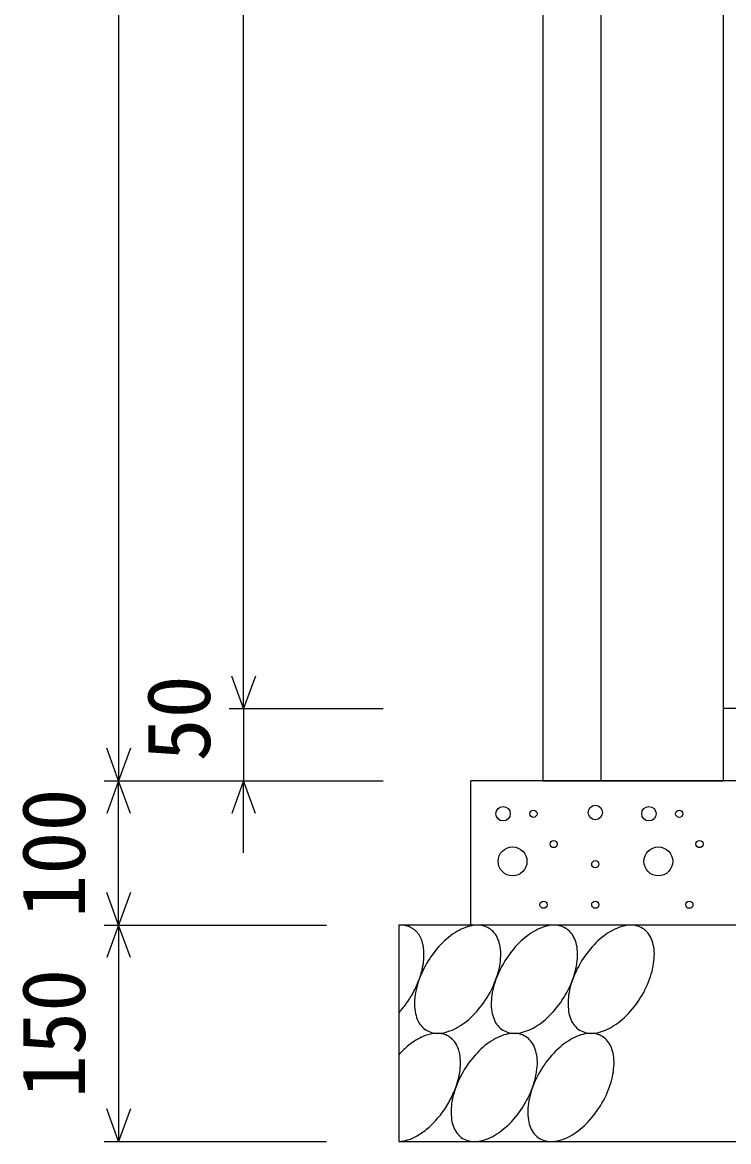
# Model space of a CAD drawing. Units: millimetres, scale not verified. Extents: x -16800 to 16800, y -5940 to 5940.
# Drawn here: x 3164 to 3654, y -1464 to -689 of the extents above; entities that cross this region are included whole.
import ezdxf
from ezdxf.enums import TextEntityAlignment as Align

# ---------------------------------------------------------------- set-up
doc = ezdxf.new("R2010")
doc.units = ezdxf.units.MM
doc.header["$LTSCALE"] = 20
for name, color, linetype, lineweight in [('0-0_DIM', 7, 'Continuous', 25), ('0-2_HATCH', 6, 'Continuous', 25), ('0-5_OUTLINE', 3, 'Continuous', 25)]:
    doc.layers.add(name, color=color, linetype=linetype, lineweight=lineweight)
doc.styles.add('ＭＳ ゴシック', font='')
doc.styles.get('ＭＳ ゴシック').set_extended_font_data('MS Gothic')

msp = doc.modelspace()

# ---------------------------------------------------------------- linework, layer by layer
at = {"layer": '0-0_DIM'}
for p, q in [((3230.8, 60.65), (3230.8, -1214.35)), ((3317.46, -1164.35), (3317.46, -64.35)), ((3307.46, -1164.35), (3414.13, -1164.35)), ((3317.46, -1164.35), (3317.46, -1214.35)), ((3220.8, -1214.35), (3414.13, -1214.35)), ((3230.8, -1314.35), (3230.8, -1214.35)), ((3317.46, -1264.35), (3317.46, -1214.35)), ((3220.8, -1314.35), (3375, -1314.35)), ((3230.8, -1314.35), (3230.8, -1464.35)), ((3220.8, -1464.35), (3375, -1464.35))]:
    msp.add_line(p, q, dxfattribs=at)
for points in [[(3325.67, -1141.8), (3317.46, -1164.35), (3309.26, -1141.8)], [(3239.01, -1191.8), (3230.8, -1214.35), (3222.59, -1191.8)], [(3239.01, -1236.9), (3230.8, -1214.35), (3222.59, -1236.9)], [(3325.67, -1236.9), (3317.46, -1214.35), (3309.26, -1236.9)], [(3239.01, -1291.8), (3230.8, -1314.35), (3222.59, -1291.8)], [(3239.01, -1336.9), (3230.8, -1314.35), (3222.59, -1336.9)], [(3239.01, -1441.8), (3230.8, -1464.35), (3222.59, -1441.8)]]:
    msp.add_lwpolyline(points, dxfattribs=at)
at = {"layer": '0-2_HATCH'}
for points in [[(3430.1, -1314.81), (3429.6, -1314.71), (3429.2, -1314.61), (3428.8, -1314.51), (3428.3, -1314.51), (3427.8, -1314.41), (3427.4, -1314.41), (3426.9, -1314.41), (3426.4, -1314.41), (3426, -1314.41), (3425.5, -1314.41), (3425, -1314.41)], [(3441.6, -1327.01), (3441.5, -1326.51), (3441.3, -1326.01), (3441.2, -1325.51), (3441, -1325.11), (3440.8, -1324.61), (3440.6, -1324.11), (3440.5, -1323.71), (3440.3, -1323.31), (3440, -1322.81), (3439.8, -1322.41), (3439.6, -1322.01), (3439.4, -1321.61), (3439.1, -1321.21), (3438.9, -1320.81), (3438.6, -1320.51), (3438.3, -1320.11), (3438.1, -1319.71), (3437.8, -1319.41), (3437.5, -1319.11), (3437.2, -1318.81), (3436.9, -1318.41), (3436.6, -1318.11), (3436.2, -1317.91), (3435.9, -1317.61), (3435.6, -1317.31), (3435.2, -1317.11), (3434.9, -1316.81), (3434.5, -1316.61), (3434.1, -1316.41), (3433.7, -1316.21), (3433.4, -1316.01), (3433, -1315.81), (3432.6, -1315.61), (3432.2, -1315.41), (3431.8, -1315.31), (3431.4, -1315.11), (3430.9, -1315.01), (3430.5, -1314.91), (3430.1, -1314.81)], [(3487.7, -1316.61), (3486.6, -1316.01), (3485.5, -1315.51), (3484.4, -1315.11), (3483.3, -1314.81), (3482, -1314.51), (3480.8, -1314.41), (3479.5, -1314.41), (3478.2, -1314.41), (3476.8, -1314.51), (3475.4, -1314.81), (3474, -1315.11), (3472.6, -1315.51), (3471.2, -1316.01), (3469.7, -1316.61), (3468.3, -1317.21), (3466.8, -1318.01), (3465.3, -1318.81), (3463.9, -1319.71), (3462.4, -1320.71), (3461, -1321.71), (3459.5, -1322.91), (3458.1, -1324.11), (3456.7, -1325.31), (3455.3, -1326.71), (3453.9, -1328.11), (3452.6, -1329.51), (3451.3, -1331.01), (3450, -1332.61), (3448.8, -1334.21), (3447.6, -1335.81), (3446.5, -1337.51), (3445.4, -1339.21), (3444.3, -1341.01), (3443.4, -1342.81), (3442.4, -1344.51), (3441.5, -1346.41), (3440.7, -1348.21), (3439.9, -1350.01), (3439.2, -1351.91)], [(3495.1, -1328.11), (3494.7, -1326.71), (3494.3, -1325.31), (3493.8, -1324.11), (3493.3, -1322.91), (3492.7, -1321.71), (3492, -1320.71), (3491.2, -1319.71), (3490.4, -1318.81), (3489.6, -1318.01), (3488.6, -1317.21), (3487.7, -1316.61)], [(3540.9, -1316.61), (3539.8, -1316.01), (3538.8, -1315.51), (3537.6, -1315.11), (3536.5, -1314.81), (3535.2, -1314.51), (3534, -1314.41), (3532.7, -1314.41), (3531.4, -1314.41), (3530, -1314.51), (3528.7, -1314.81), (3527.3, -1315.11), (3525.8, -1315.51), (3524.4, -1316.01), (3522.9, -1316.61), (3521.5, -1317.21), (3520, -1318.01), (3518.6, -1318.81), (3517.1, -1319.71), (3515.6, -1320.71), (3514.2, -1321.71), (3512.7, -1322.91), (3511.3, -1324.11), (3509.9, -1325.31), (3508.5, -1326.71), (3507.1, -1328.11), (3505.8, -1329.51), (3504.5, -1331.01), (3503.3, -1332.61), (3502, -1334.21), (3500.8, -1335.81), (3499.7, -1337.51), (3498.6, -1339.21), (3497.6, -1341.01), (3496.6, -1342.81), (3495.6, -1344.51), (3494.7, -1346.41), (3493.9, -1348.21), (3493.2, -1350.01), (3492.4, -1351.91)], [(3548.3, -1328.11), (3547.9, -1326.71), (3547.5, -1325.31), (3547, -1324.11), (3546.5, -1322.91), (3545.9, -1321.71), (3545.2, -1320.71), (3544.4, -1319.71), (3543.6, -1318.81), (3542.8, -1318.01), (3541.8, -1317.21), (3540.9, -1316.61)], [(3594.1, -1316.61), (3593, -1316.01), (3592, -1315.51), (3590.8, -1315.11), (3589.7, -1314.81), (3588.5, -1314.51), (3587.2, -1314.41), (3585.9, -1314.41), (3584.6, -1314.41), (3583.2, -1314.51), (3581.9, -1314.81), (3580.5, -1315.11), (3579, -1315.51), (3577.6, -1316.01), (3576.2, -1316.61), (3574.7, -1317.21), (3573.2, -1318.01), (3571.8, -1318.81), (3570.3, -1319.71), (3568.8, -1320.71), (3567.4, -1321.71), (3565.9, -1322.91), (3564.5, -1324.11), (3563.1, -1325.31), (3561.7, -1326.71), (3560.4, -1328.11), (3559, -1329.51), (3557.7, -1331.01), (3556.5, -1332.61), (3555.2, -1334.21), (3554, -1335.81), (3552.9, -1337.51), (3551.8, -1339.21), (3550.8, -1341.01), (3549.8, -1342.81), (3548.8, -1344.51), (3547.9, -1346.41), (3547.1, -1348.21), (3546.4, -1350.01), (3545.7, -1351.91)], [(3601.5, -1328.11), (3601.1, -1326.71), (3600.7, -1325.31), (3600.2, -1324.11), (3599.7, -1322.91), (3599.1, -1321.71), (3598.4, -1320.71), (3597.6, -1319.71), (3596.8, -1318.81), (3596, -1318.01), (3595.1, -1317.21), (3594.1, -1316.61)], [(3439.6, -1350.91), (3439.8, -1350.21), (3440, -1349.51), (3440.3, -1348.81), (3440.5, -1348.21), (3440.6, -1347.51), (3440.8, -1346.81), (3441, -1346.21), (3441.2, -1345.51), (3441.3, -1344.91), (3441.5, -1344.21), (3441.6, -1343.51), (3441.7, -1342.91), (3441.9, -1342.21), (3442, -1341.61), (3442.1, -1341.01), (3442.1, -1340.31), (3442.2, -1339.71), (3442.3, -1339.01), (3442.4, -1338.41), (3442.4, -1337.81), (3442.5, -1337.21), (3442.5, -1336.61), (3442.5, -1336.01), (3442.5, -1335.31), (3442.5, -1334.71), (3442.5, -1334.21), (3442.5, -1333.61), (3442.5, -1333.01), (3442.5, -1332.41), (3442.4, -1331.81), (3442.4, -1331.31), (3442.3, -1330.71), (3442.2, -1330.21), (3442.1, -1329.61), (3442.1, -1329.11), (3442, -1328.61), (3441.9, -1328.01), (3441.7, -1327.51), (3441.6, -1327.01)], [(3462, -1387.21), (3463.4, -1386.51), (3464.9, -1385.81), (3466.3, -1384.91), (3467.8, -1384.01), (3469.3, -1383.01), (3470.7, -1382.01), (3472.2, -1380.91), (3473.6, -1379.71), (3475, -1378.41), (3476.4, -1377.01), (3477.7, -1375.71), (3479.1, -1374.21), (3480.4, -1372.71), (3481.6, -1371.11), (3482.9, -1369.51), (3484.1, -1367.91), (3485.2, -1366.21), (3486.3, -1364.51), (3487.3, -1362.81), (3488.3, -1361.01), (3489.3, -1359.21), (3490.2, -1357.41), (3491, -1355.51), (3491.7, -1353.71), (3492.4, -1351.91), (3493.1, -1350.01), (3493.7, -1348.21), (3494.2, -1346.41), (3494.6, -1344.61), (3495, -1342.81), (3495.3, -1341.01), (3495.5, -1339.21), (3495.6, -1337.51), (3495.7, -1335.81), (3495.7, -1334.21), (3495.7, -1332.61), (3495.5, -1331.01), (3495.3, -1329.51), (3495.1, -1328.11)], [(3515.2, -1387.21), (3516.6, -1386.51), (3518.1, -1385.81), (3519.6, -1384.91), (3521, -1384.01), (3522.5, -1383.01), (3523.9, -1382.01), (3525.4, -1380.91), (3526.8, -1379.71), (3528.2, -1378.41), (3529.6, -1377.01), (3531, -1375.71), (3532.3, -1374.21), (3533.6, -1372.71), (3534.9, -1371.11), (3536.1, -1369.51), (3537.3, -1367.91), (3538.4, -1366.21), (3539.5, -1364.51), (3540.5, -1362.81), (3541.5, -1361.01), (3542.5, -1359.21), (3543.4, -1357.41), (3544.2, -1355.51), (3545, -1353.71), (3545.7, -1351.91), (3546.3, -1350.01), (3546.9, -1348.21), (3547.4, -1346.41), (3547.8, -1344.61), (3548.2, -1342.81), (3548.5, -1341.01), (3548.7, -1339.21), (3548.9, -1337.51), (3548.9, -1335.81), (3548.9, -1334.21), (3548.9, -1332.61), (3548.8, -1331.01), (3548.6, -1329.51), (3548.3, -1328.11)], [(3568.4, -1387.21), (3569.8, -1386.51), (3571.3, -1385.81), (3572.8, -1384.91), (3574.2, -1384.01), (3575.7, -1383.01), (3577.1, -1382.01), (3578.6, -1380.91), (3580, -1379.71), (3581.4, -1378.41), (3582.8, -1377.01), (3584.2, -1375.71), (3585.5, -1374.21), (3586.8, -1372.71), (3588.1, -1371.11), (3589.3, -1369.51), (3590.5, -1367.91), (3591.6, -1366.21), (3592.7, -1364.51), (3593.8, -1362.81), (3594.8, -1361.01), (3595.7, -1359.21), (3596.6, -1357.41), (3597.4, -1355.51), (3598.2, -1353.71), (3598.9, -1351.91), (3599.5, -1350.01), (3600.1, -1348.21), (3600.6, -1346.41), (3601, -1344.61), (3601.4, -1342.81), (3601.7, -1341.01), (3601.9, -1339.21), (3602.1, -1337.51), (3602.1, -1335.81), (3602.2, -1334.21), (3602.1, -1332.61), (3602, -1331.01), (3601.8, -1329.51), (3601.5, -1328.11)], [(3425, -1375.21), (3425.5, -1374.61), (3426, -1374.11), (3426.4, -1373.61), (3426.9, -1373.01), (3427.4, -1372.41), (3427.8, -1371.91), (3428.3, -1371.31), (3428.8, -1370.71), (3429.2, -1370.21), (3429.6, -1369.61), (3430.1, -1369.01), (3430.5, -1368.41), (3430.9, -1367.81), (3431.4, -1367.21), (3431.8, -1366.51), (3432.2, -1365.91), (3432.6, -1365.31), (3433, -1364.71), (3433.4, -1364.01), (3433.7, -1363.41), (3434.1, -1362.81), (3434.5, -1362.11), (3434.9, -1361.51), (3435.2, -1360.81), (3435.6, -1360.21), (3435.9, -1359.51), (3436.2, -1358.91), (3436.6, -1358.21), (3436.9, -1357.51), (3437.2, -1356.91), (3437.5, -1356.21), (3437.8, -1355.51), (3438.1, -1354.91), (3438.3, -1354.21), (3438.6, -1353.51), (3438.9, -1352.91), (3439.1, -1352.21), (3439.4, -1351.51), (3439.6, -1350.91)], [(3439.2, -1351.91), (3438.6, -1353.71), (3438, -1355.51), (3437.5, -1357.41), (3437.1, -1359.21), (3436.7, -1361.01), (3436.4, -1362.71), (3436.2, -1364.51), (3436, -1366.21), (3436, -1367.91), (3435.9, -1369.51), (3436, -1371.11), (3436.1, -1372.71), (3436.3, -1374.21), (3436.6, -1375.71), (3437, -1377.01), (3437.4, -1378.41), (3437.9, -1379.61), (3438.4, -1380.91), (3439, -1382.01), (3439.7, -1383.01), (3440.5, -1384.01), (3441.3, -1384.91), (3442.1, -1385.81), (3443.1, -1386.51), (3444, -1387.21), (3445.1, -1387.71), (3446.1, -1388.21), (3447.3, -1388.61), (3448.4, -1389.01), (3449.7, -1389.21), (3450.9, -1389.31), (3452.2, -1389.41), (3453.5, -1389.31), (3454.9, -1389.21), (3456.2, -1389.01), (3457.6, -1388.61), (3459.1, -1388.21), (3460.5, -1387.71), (3462, -1387.21)], [(3492.4, -1351.91), (3491.8, -1353.71), (3491.2, -1355.51), (3490.7, -1357.41), (3490.3, -1359.21), (3489.9, -1361.01), (3489.6, -1362.71), (3489.4, -1364.51), (3489.3, -1366.21), (3489.2, -1367.91), (3489.2, -1369.51), (3489.2, -1371.11), (3489.3, -1372.71), (3489.6, -1374.21), (3489.8, -1375.71), (3490.2, -1377.01), (3490.6, -1378.41), (3491.1, -1379.61), (3491.6, -1380.91), (3492.2, -1382.01), (3492.9, -1383.01), (3493.7, -1384.01), (3494.5, -1384.91), (3495.3, -1385.81), (3496.3, -1386.51), (3497.2, -1387.21), (3498.3, -1387.71), (3499.3, -1388.21), (3500.5, -1388.61), (3501.6, -1389.01), (3502.9, -1389.21), (3504.1, -1389.31), (3505.4, -1389.41), (3506.7, -1389.31), (3508.1, -1389.21), (3509.5, -1389.01), (3510.9, -1388.61), (3512.3, -1388.21), (3513.7, -1387.71), (3515.2, -1387.21)], [(3545.7, -1351.91), (3545, -1353.71), (3544.4, -1355.51), (3543.9, -1357.41), (3543.5, -1359.21), (3543.1, -1361.01), (3542.8, -1362.71), (3542.6, -1364.51), (3542.5, -1366.21), (3542.4, -1367.91), (3542.4, -1369.51), (3542.4, -1371.11), (3542.6, -1372.71), (3542.8, -1374.21), (3543, -1375.71), (3543.4, -1377.01), (3543.8, -1378.41), (3544.3, -1379.61), (3544.8, -1380.91), (3545.4, -1382.01), (3546.1, -1383.01), (3546.9, -1384.01), (3547.7, -1384.91), (3548.5, -1385.81), (3549.5, -1386.51), (3550.4, -1387.21), (3551.5, -1387.71), (3552.6, -1388.21), (3553.7, -1388.61), (3554.9, -1389.01), (3556.1, -1389.21), (3557.3, -1389.31), (3558.6, -1389.41), (3559.9, -1389.31), (3561.3, -1389.21), (3562.7, -1389.01), (3564.1, -1388.61), (3565.5, -1388.21), (3566.9, -1387.71), (3568.4, -1387.21)], [(3434.9, -1395.41), (3434, -1396.01), (3433.1, -1396.71), (3432.1, -1397.51), (3431.2, -1398.21), (3430.3, -1399.01), (3429.4, -1399.81), (3428.5, -1400.61), (3427.6, -1401.51), (3426.7, -1402.41), (3425.9, -1403.31), (3425, -1404.21)], [(3465, -1397.11), (3464.6, -1396.41), (3464.1, -1395.71), (3463.7, -1395.11), (3463.2, -1394.51), (3462.6, -1393.91), (3462.1, -1393.41), (3461.5, -1392.81), (3460.9, -1392.41), (3460.3, -1391.91), (3459.7, -1391.51), (3459, -1391.11), (3458.4, -1390.81), (3457.7, -1390.51), (3456.9, -1390.21), (3456.2, -1390.01), (3455.4, -1389.81), (3454.7, -1389.61), (3453.9, -1389.51), (3453.1, -1389.41), (3452.2, -1389.41), (3451.4, -1389.41), (3450.6, -1389.41), (3449.7, -1389.41), (3448.8, -1389.51), (3447.9, -1389.71), (3447, -1389.91), (3446.1, -1390.11), (3445.2, -1390.31), (3444.3, -1390.61), (3443.4, -1390.91), (3442.5, -1391.31), (3441.5, -1391.71), (3440.6, -1392.11), (3439.6, -1392.61), (3438.7, -1393.11), (3437.8, -1393.61), (3436.8, -1394.21), (3435.9, -1394.81), (3434.9, -1395.41)], [(3513, -1391.51), (3511.9, -1391.01), (3510.9, -1390.51), (3509.7, -1390.11), (3508.6, -1389.81), (3507.4, -1389.51), (3506.1, -1389.41), (3504.8, -1389.41), (3503.5, -1389.41), (3502.1, -1389.51), (3500.8, -1389.81), (3499.4, -1390.11), (3497.9, -1390.51), (3496.5, -1391.01), (3495.1, -1391.51), (3493.6, -1392.21), (3492.1, -1393.01), (3490.7, -1393.81), (3489.2, -1394.71), (3487.7, -1395.71), (3486.3, -1396.71), (3484.8, -1397.91), (3483.4, -1399.11), (3482, -1400.31), (3480.6, -1401.71), (3479.3, -1403.11), (3477.9, -1404.51), (3476.6, -1406.01), (3475.4, -1407.61), (3474.1, -1409.21), (3473, -1410.81), (3471.8, -1412.51), (3470.7, -1414.21), (3469.7, -1416.01), (3468.7, -1417.71), (3467.7, -1419.51), (3466.9, -1421.41), (3466, -1423.21), (3465.3, -1425.01), (3464.6, -1426.91)], [(3520.4, -1403.11), (3520, -1401.71), (3519.6, -1400.31), (3519.1, -1399.11), (3518.6, -1397.91), (3518, -1396.71), (3517.3, -1395.71), (3516.5, -1394.71), (3515.7, -1393.81), (3514.9, -1393.01), (3514, -1392.21), (3513, -1391.51)], [(3566.2, -1391.51), (3565.2, -1391.01), (3564.1, -1390.51), (3563, -1390.11), (3561.8, -1389.81), (3560.6, -1389.51), (3559.3, -1389.41), (3558, -1389.41), (3556.7, -1389.41), (3555.4, -1389.51), (3554, -1389.81), (3552.6, -1390.11), (3551.2, -1390.51), (3549.7, -1391.01), (3548.3, -1391.51), (3546.8, -1392.21), (3545.3, -1393.01), (3543.9, -1393.81), (3542.4, -1394.71), (3540.9, -1395.71), (3539.5, -1396.71), (3538, -1397.91), (3536.6, -1399.11), (3535.2, -1400.31), (3533.8, -1401.71), (3532.5, -1403.11), (3531.1, -1404.51), (3529.8, -1406.01), (3528.6, -1407.61), (3527.3, -1409.21), (3526.2, -1410.81), (3525, -1412.51), (3523.9, -1414.21), (3522.9, -1416.01), (3521.9, -1417.71), (3520.9, -1419.51), (3520.1, -1421.41), (3519.2, -1423.21), (3518.5, -1425.01), (3517.8, -1426.91)], [(3573.6, -1403.11), (3573.3, -1401.71), (3572.8, -1400.31), (3572.4, -1399.11), (3571.8, -1397.91), (3571.2, -1396.71), (3570.5, -1395.71), (3569.8, -1394.71), (3569, -1393.81), (3568.1, -1393.01), (3567.2, -1392.21), (3566.2, -1391.51)], [(3459, -1438.51), (3459.7, -1437.31), (3460.3, -1436.21), (3460.9, -1435.01), (3461.5, -1433.91), (3462.1, -1432.71), (3462.6, -1431.51), (3463.2, -1430.41), (3463.7, -1429.21), (3464.1, -1428.01), (3464.6, -1426.81), (3465, -1425.61), (3465.4, -1424.51), (3465.7, -1423.31), (3466.1, -1422.11), (3466.4, -1420.91), (3466.7, -1419.81), (3466.9, -1418.61), (3467.1, -1417.51), (3467.3, -1416.31), (3467.5, -1415.21), (3467.6, -1414.11), (3467.7, -1413.01), (3467.8, -1411.91), (3467.8, -1410.81), (3467.9, -1409.71), (3467.8, -1408.71), (3467.8, -1407.71), (3467.7, -1406.71), (3467.6, -1405.71), (3467.5, -1404.71), (3467.3, -1403.81), (3467.1, -1402.81), (3466.9, -1401.91), (3466.7, -1401.11), (3466.4, -1400.21), (3466.1, -1399.41), (3465.7, -1398.61), (3465.4, -1397.91), (3465, -1397.11)], [(3487.3, -1462.21), (3488.7, -1461.51), (3490.2, -1460.81), (3491.7, -1459.91), (3493.1, -1459.01), (3494.6, -1458.01), (3496, -1457.01), (3497.5, -1455.81), (3498.9, -1454.61), (3500.3, -1453.41), (3501.7, -1452.01), (3503.1, -1450.61), (3504.4, -1449.21), (3505.7, -1447.71), (3507, -1446.11), (3508.2, -1444.51), (3509.4, -1442.91), (3510.5, -1441.21), (3511.6, -1439.51), (3512.7, -1437.71), (3513.7, -1436.01), (3514.6, -1434.21), (3515.5, -1432.41), (3516.3, -1430.51), (3517.1, -1428.71), (3517.8, -1426.91), (3518.4, -1425.01), (3519, -1423.21), (3519.5, -1421.41), (3519.9, -1419.51), (3520.3, -1417.71), (3520.6, -1416.01), (3520.8, -1414.21), (3521, -1412.51), (3521.1, -1410.81), (3521.1, -1409.21), (3521, -1407.61), (3520.9, -1406.01), (3520.7, -1404.51), (3520.4, -1403.11)], [(3540.5, -1462.21), (3541.9, -1461.51), (3543.4, -1460.81), (3544.9, -1459.91), (3546.3, -1459.01), (3547.8, -1458.01), (3549.3, -1457.01), (3550.7, -1455.81), (3552.1, -1454.61), (3553.5, -1453.41), (3554.9, -1452.01), (3556.3, -1450.61), (3557.6, -1449.21), (3558.9, -1447.71), (3560.2, -1446.11), (3561.4, -1444.51), (3562.6, -1442.91), (3563.7, -1441.21), (3564.8, -1439.51), (3565.9, -1437.71), (3566.9, -1436.01), (3567.8, -1434.21), (3568.7, -1432.41), (3569.5, -1430.51), (3570.3, -1428.71), (3571, -1426.91), (3571.6, -1425.01), (3572.2, -1423.21), (3572.7, -1421.41), (3573.1, -1419.51), (3573.5, -1417.71), (3573.8, -1416.01), (3574, -1414.21), (3574.2, -1412.51), (3574.3, -1410.81), (3574.3, -1409.21), (3574.2, -1407.61), (3574.1, -1406.01), (3573.9, -1404.51), (3573.6, -1403.11)], [(3464.6, -1426.91), (3463.9, -1428.71), (3463.4, -1430.51), (3462.8, -1432.41), (3462.4, -1434.21), (3462, -1436.01), (3461.7, -1437.71), (3461.5, -1439.51), (3461.4, -1441.21), (3461.3, -1442.91), (3461.3, -1444.51), (3461.3, -1446.11), (3461.5, -1447.71), (3461.7, -1449.21), (3461.9, -1450.61), (3462.3, -1452.01), (3462.7, -1453.41), (3463.2, -1454.61), (3463.7, -1455.81), (3464.4, -1457.01), (3465, -1458.01), (3465.8, -1459.01), (3466.6, -1459.91), (3467.5, -1460.81), (3468.4, -1461.51), (3469.3, -1462.21), (3470.4, -1462.71), (3471.5, -1463.21), (3472.6, -1463.61), (3473.8, -1463.91), (3475, -1464.21), (3476.2, -1464.31), (3477.5, -1464.41), (3478.8, -1464.31), (3480.2, -1464.21), (3481.6, -1463.91), (3483, -1463.61), (3484.4, -1463.21), (3485.8, -1462.71), (3487.3, -1462.21)], [(3517.8, -1426.91), (3517.1, -1428.71), (3516.6, -1430.51), (3516.1, -1432.41), (3515.6, -1434.21), (3515.3, -1436.01), (3515, -1437.71), (3514.7, -1439.51), (3514.6, -1441.21), (3514.5, -1442.91), (3514.5, -1444.51), (3514.5, -1446.11), (3514.7, -1447.71), (3514.9, -1449.21), (3515.1, -1450.61), (3515.5, -1452.01), (3515.9, -1453.41), (3516.4, -1454.61), (3516.9, -1455.81), (3517.6, -1457.01), (3518.2, -1458.01), (3519, -1459.01), (3519.8, -1459.91), (3520.7, -1460.81), (3521.6, -1461.51), (3522.6, -1462.21), (3523.6, -1462.71), (3524.7, -1463.21), (3525.8, -1463.61), (3527, -1463.91), (3528.2, -1464.21), (3529.4, -1464.31), (3530.7, -1464.41), (3532, -1464.31), (3533.4, -1464.21), (3534.8, -1463.91), (3536.2, -1463.61), (3537.6, -1463.21), (3539, -1462.71), (3540.5, -1462.21)], [(3425, -1464.31), (3425.9, -1464.31), (3426.7, -1464.21), (3427.6, -1464.11), (3428.5, -1463.91), (3429.4, -1463.71), (3430.3, -1463.51), (3431.2, -1463.21), (3432.1, -1462.91), (3433.1, -1462.61), (3434, -1462.21), (3434.9, -1461.81), (3435.9, -1461.31), (3436.8, -1460.81), (3437.8, -1460.31), (3438.7, -1459.81), (3439.6, -1459.21), (3440.6, -1458.61), (3441.5, -1457.91), (3442.5, -1457.31), (3443.4, -1456.61), (3444.3, -1455.81), (3445.2, -1455.01), (3446.1, -1454.31), (3447, -1453.41), (3447.9, -1452.61), (3448.8, -1451.71), (3449.7, -1450.81), (3450.6, -1449.91), (3451.4, -1448.91), (3452.2, -1448.01), (3453.1, -1447.01), (3453.9, -1446.01), (3454.7, -1445.01), (3455.4, -1443.91), (3456.2, -1442.91), (3456.9, -1441.81), (3457.7, -1440.71), (3458.4, -1439.61), (3459, -1438.51)]]:
    msp.add_lwpolyline(points, dxfattribs=at)
for centre, radius in [((3497.37, -1237.17), 5), ((3561.29, -1236.3), 5), ((3598.45, -1237.17), 5), ((3518.4, -1237.17), 2.5), ((3619.48, -1237.17), 2.5), ((3532.42, -1258.18), 2.5), ((3633.49, -1258.18), 2.5), ((3503.91, -1270.19), 10), ((3604.98, -1270.19), 10), ((3561.29, -1272.19), 2.5), ((3525.41, -1300.2), 2.5), ((3561.29, -1300.2), 2.5), ((3626.48, -1300.2), 2.5)]:
    msp.add_circle(centre, radius, dxfattribs=at)
at = {"layer": '0-5_OUTLINE'}
for p, q in [((3525, 60.65), (3525, -1214.35)), ((3565, -164.35), (3565, -1214.35)), ((3650, -164.35), (3650, -1214.35)), ((4150, -1164.35), (3650, -1164.35)), ((4825, -1214.35), (3475, -1214.35)), ((3475, -1314.35), (3475, -1214.35)), ((3525, -1214.35), (3650, -1214.35)), ((4875, -1314.35), (3425, -1314.35)), ((3425, -1314.35), (3425, -1464.35))]:
    msp.add_line(p, q, dxfattribs=at)
msp.add_lwpolyline([(3425, -1464.35), (4875, -1464.35), (4875, -1314.35)], dxfattribs=at)

# ---------------------------------------------------------------- texts
at = {"layer": '0-0_DIM', "style": 'ＭＳ ゴシック'}
for s, p in [('50', (3307.46, -1201.02)), ('100', (3220.8, -1309.35)), ('150', (3220.8, -1434.35))]:
    msp.add_text(s, height=43.99, rotation=90, dxfattribs=at).set_placement(p, align=Align.BOTTOM_LEFT)

doc.saveas('drawing.dxf')
